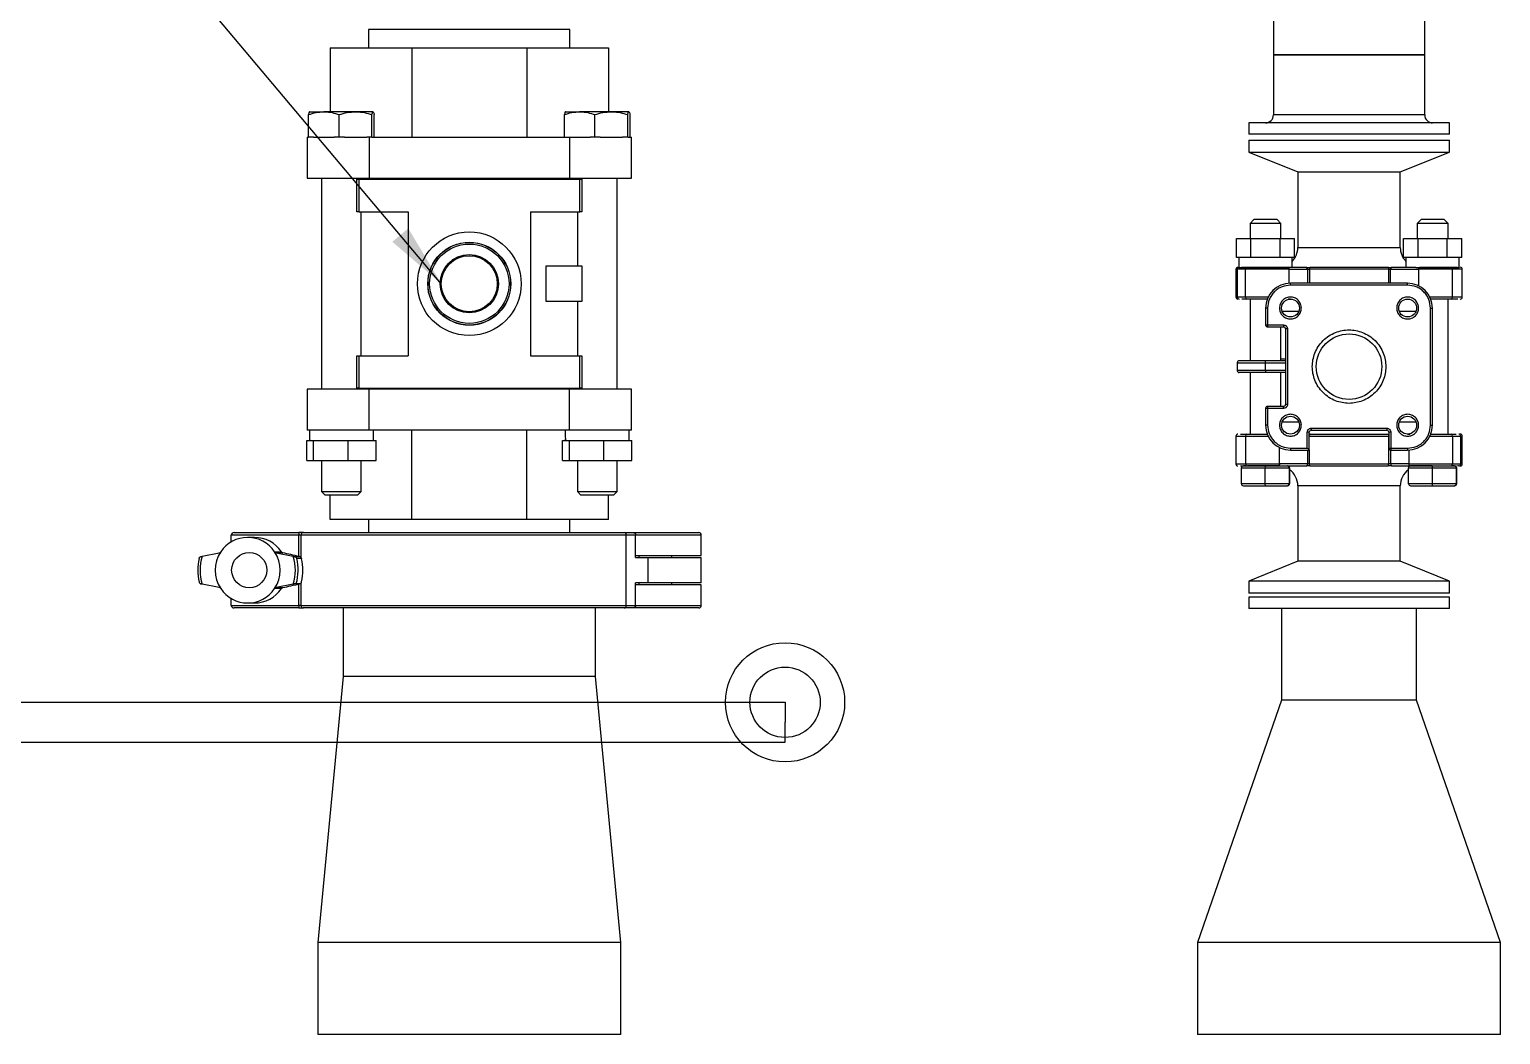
# Model space of a CAD drawing. Header units: millimetres. Extents: x 1152 to 6701, y 651 to 3284.
# Drawn here: x 5446.4 to 5816.5, y 2420.6 to 2673.5 of the extents above; entities that cross this region are included whole.
import ezdxf

# ---------------------------------------------------------------- set-up
doc = ezdxf.new("R2010")
doc.units = ezdxf.units.MM
doc.layers.add('10 실선', color=40, linetype='Continuous', lineweight=25)
doc.layers.add('SLD-0', color=7, linetype='Continuous')
doc.styles.add('MRHANS', font='romans.shx', dxfattribs={"width": 0.8, "bigfont": 'whgdtxt.shx'})
doc.dimstyles.new('T8', dxfattribs={"dimscale": 8, "dimtxt": 2.5, "dimasz": 2, "dimexe": 0.5, "dimexo": 1, "dimgap": 1.25, "dimtad": 1, "dimdec": 1, "dimdsep": 46, "dimtxsty": 'MRHANS', "dimcen": -2, "dimclrd": 3, "dimclre": 3, "dimclrt": 7, "dimadec": 0, "dimazin": 0, "dimtfac": 1, "dimtdec": 1, "dimtix": 1, "dimtmove": 2, "dimatfit": 3, "dimfxl": 0, "dimtolj": 1, "dimarcsym": 0})

msp = doc.modelspace()

# ---------------------------------------------------------------- linework, layer by layer
at = {"layer": '10 실선', "ltscale": 5}
for p, q in [((5141.51, 2504.23), (5636.53, 2504.23)), ((5636.53, 2504.23), (5636.53, 2499.23)), ((5636.53, 2494.23), (5636.53, 2499.23)), ((5141.51, 2494.23), (5636.53, 2494.23))]:
    msp.add_line(p, q, dxfattribs=at)
at = {"layer": 'SLD-0', "color": 7, "linetype": 'Continuous', "lineweight": 25}
for p, q in [((5797.45, 2667.1), (5797.45, 2704.96)), ((5759.38, 2689.2), (5759.38, 2667.1)), ((5531.76, 2673.49), (5531.76, 2668.85)), ((5540.66, 2673.49), (5531.76, 2673.49)), ((5582.42, 2673.49), (5540.66, 2673.49)), ((5582.42, 2668.85), (5582.42, 2673.49)), ((5522.11, 2668.85), (5522.11, 2652.76)), ((5522.11, 2668.85), (5542.6, 2668.85)), ((5542.6, 2668.85), (5542.6, 2646.37)), ((5542.6, 2668.85), (5571.58, 2668.85)), ((5571.58, 2668.85), (5571.58, 2646.37)), ((5571.58, 2668.85), (5592.07, 2668.85)), ((5592.07, 2668.85), (5592.07, 2652.76)), ((5759.38, 2667.1), (5759.38, 2651.97)), ((5759.38, 2667.1), (5797.45, 2667.1)), ((5778.42, 2667.1), (5759.38, 2667.1)), ((5797.45, 2667.1), (5778.42, 2667.1)), ((5797.45, 2651.97), (5797.45, 2667.1)), ((5516.65, 2646.37), (5516.65, 2652.05)), ((5516.94, 2652.76), (5520.5, 2652.76)), ((5528.47, 2652.76), (5520.5, 2652.76)), ((5524.34, 2646.37), (5524.34, 2652.05)), ((5532.89, 2652.76), (5528.47, 2652.76)), ((5532.61, 2646.37), (5532.61, 2652.05)), ((5533.18, 2646.37), (5533.18, 2652.05)), ((5581, 2646.37), (5581, 2652.05)), ((5581.29, 2652.76), (5584.85, 2652.76)), ((5592.82, 2652.76), (5584.85, 2652.76)), ((5588.69, 2646.37), (5588.69, 2652.05)), ((5597.24, 2652.76), (5592.82, 2652.76)), ((5596.96, 2646.37), (5596.96, 2652.05)), ((5597.53, 2646.37), (5597.53, 2652.05)), ((5778.42, 2651.97), (5759.38, 2651.97)), ((5797.45, 2651.97), (5778.42, 2651.97)), ((5516.32, 2646.37), (5516.32, 2636.08)), ((5516.32, 2646.37), (5516.65, 2646.37)), ((5517.87, 2646.37), (5516.65, 2646.37)), ((5517.87, 2646.37), (5523.12, 2646.37)), ((5524.34, 2646.37), (5523.12, 2646.37)), ((5525.65, 2646.37), (5524.34, 2646.37)), ((5525.65, 2646.37), (5531.3, 2646.37)), ((5532.61, 2646.37), (5531.3, 2646.37)), ((5531.91, 2646.37), (5531.91, 2636.08)), ((5532.61, 2646.37), (5582.27, 2646.37)), ((5532.61, 2646.37), (5532.61, 2646.37)), ((5582.27, 2646.37), (5582.27, 2636.08)), ((5582.27, 2646.37), (5587.47, 2646.37)), ((5588.69, 2646.37), (5587.47, 2646.37)), ((5590, 2646.37), (5588.69, 2646.37)), ((5590, 2646.37), (5595.65, 2646.37)), ((5596.96, 2646.37), (5595.65, 2646.37)), ((5597.05, 2646.37), (5596.96, 2646.37)), ((5597.05, 2646.37), (5597.86, 2646.37)), ((5597.86, 2636.08), (5597.86, 2646.37)), ((5753.19, 2649.97), (5753.19, 2647.12)), ((5778.42, 2649.97), (5753.19, 2649.97)), ((5778.42, 2647.12), (5753.19, 2647.12)), ((5803.65, 2649.97), (5778.42, 2649.97)), ((5803.65, 2647.12), (5778.42, 2647.12)), ((5803.65, 2647.12), (5803.65, 2649.97)), ((5753.19, 2645.62), (5753.19, 2642.62)), ((5753.19, 2645.62), (5778.42, 2645.62)), ((5753.19, 2642.62), (5765.53, 2637.63)), ((5753.19, 2642.62), (5778.42, 2642.62)), ((5778.42, 2645.62), (5803.65, 2645.62)), ((5778.42, 2642.62), (5803.65, 2642.62)), ((5791.31, 2637.63), (5803.65, 2642.62)), ((5803.65, 2642.62), (5803.65, 2645.62)), ((5516.32, 2636.08), (5531.91, 2636.08)), ((5519.92, 2636.08), (5519.92, 2582.97)), ((5528.79, 2627.63), (5528.79, 2635.78)), ((5528.79, 2635.78), (5529.29, 2635.78)), ((5529.29, 2635.78), (5529.29, 2627.63)), ((5529.29, 2635.78), (5584.89, 2635.78)), ((5529.91, 2635.78), (5529.91, 2636.08)), ((5531.91, 2636.08), (5582.27, 2636.08)), ((5582.27, 2636.08), (5597.86, 2636.08)), ((5584.27, 2636.08), (5584.27, 2635.78)), ((5584.89, 2627.63), (5584.89, 2635.78)), ((5584.89, 2635.78), (5585.39, 2635.78)), ((5585.39, 2635.78), (5585.39, 2627.63)), ((5594.26, 2582.97), (5594.26, 2636.08)), ((5765.53, 2637.63), (5765.53, 2618.64)), ((5765.53, 2637.63), (5778.42, 2637.63)), ((5778.42, 2637.63), (5791.31, 2637.63)), ((5791.31, 2618.64), (5791.31, 2637.63)), ((5529.29, 2627.63), (5528.79, 2627.63)), ((5529.29, 2627.63), (5541.69, 2627.63)), ((5529.91, 2591.41), (5529.91, 2627.63)), ((5541.69, 2627.63), (5541.69, 2591.41)), ((5572.49, 2627.63), (5584.89, 2627.63)), ((5572.49, 2627.63), (5572.49, 2591.41)), ((5584.27, 2627.63), (5584.27, 2614.02)), ((5585.39, 2627.63), (5584.89, 2627.63)), ((5754.5, 2625.64), (5753.5, 2624.64)), ((5753.5, 2624.64), (5753.5, 2620.9)), ((5757.4, 2624.64), (5753.5, 2624.64)), ((5760.29, 2625.64), (5754.5, 2625.64)), ((5761.29, 2624.64), (5757.4, 2624.64)), ((5761.29, 2624.64), (5760.29, 2625.64)), ((5761.29, 2620.9), (5761.29, 2624.64)), ((5796.54, 2625.64), (5795.54, 2624.64)), ((5795.54, 2624.64), (5795.54, 2620.9)), ((5799.44, 2624.64), (5795.54, 2624.64)), ((5802.33, 2625.64), (5796.54, 2625.64)), ((5803.33, 2624.64), (5799.44, 2624.64)), ((5803.33, 2624.64), (5802.33, 2625.64)), ((5803.33, 2620.9), (5803.33, 2624.64)), ((5750.07, 2616.14), (5750.07, 2620.9)), ((5750.07, 2620.9), (5753.73, 2620.9)), ((5753.73, 2616.14), (5753.73, 2620.9)), ((5753.73, 2620.9), (5761.06, 2620.9)), ((5761.06, 2616.14), (5761.06, 2620.9)), ((5761.06, 2620.9), (5764.72, 2620.9)), ((5764.72, 2616.14), (5764.72, 2620.9)), ((5792.11, 2616.14), (5792.11, 2620.9)), ((5792.11, 2620.9), (5795.77, 2620.9)), ((5795.77, 2616.14), (5795.77, 2620.9)), ((5795.77, 2620.9), (5803.1, 2620.9)), ((5803.1, 2616.14), (5803.1, 2620.9)), ((5803.1, 2620.9), (5806.76, 2620.9)), ((5806.76, 2616.14), (5806.76, 2620.9)), ((5765.53, 2618.64), (5778.42, 2618.64)), ((5778.42, 2618.64), (5791.31, 2618.64)), ((5576.42, 2614.02), (5585.42, 2614.02)), ((5576.42, 2605.03), (5576.42, 2614.02)), ((5585.42, 2614.02), (5585.42, 2605.03)), ((5749.94, 2613.15), (5749.94, 2606.15)), ((5750.3, 2613.15), (5749.94, 2613.15)), ((5750.83, 2616.14), (5750.07, 2616.14)), ((5750.3, 2613.15), (5750.3, 2606.15)), ((5752.38, 2613.15), (5750.3, 2613.15)), ((5750.7, 2616.14), (5750.7, 2613.64)), ((5750.7, 2613.64), (5763.06, 2613.64)), ((5752.97, 2616.14), (5750.83, 2616.14)), ((5763.36, 2613.15), (5752.38, 2613.15)), ((5752.38, 2606.15), (5752.38, 2613.15)), ((5753.73, 2616.14), (5752.97, 2616.14)), ((5755.26, 2616.14), (5753.73, 2616.14)), ((5759.53, 2616.14), (5755.26, 2616.14)), ((5761.06, 2616.14), (5759.53, 2616.14)), ((5761.82, 2616.14), (5761.06, 2616.14)), ((5763.96, 2616.14), (5761.82, 2616.14)), ((5767.64, 2613.64), (5763.06, 2613.64)), ((5763.36, 2613.15), (5767.94, 2613.15)), ((5763.36, 2609.64), (5763.36, 2613.15)), ((5764.72, 2616.14), (5763.96, 2616.14)), ((5764.09, 2613.64), (5764.09, 2616.14)), ((5767.94, 2613.15), (5768.44, 2613.15)), ((5767.94, 2613.15), (5767.94, 2609.65)), ((5788.43, 2613.15), (5768.44, 2613.15)), ((5768.44, 2613.15), (5768.44, 2609.65)), ((5788.43, 2613.15), (5788.88, 2613.15)), ((5788.43, 2609.65), (5788.43, 2613.15)), ((5788.88, 2613.15), (5795.93, 2613.15)), ((5788.88, 2609.65), (5788.88, 2613.15)), ((5795.18, 2613.64), (5789.12, 2613.64)), ((5792.87, 2616.14), (5792.11, 2616.14)), ((5792.74, 2616.14), (5792.74, 2613.64)), ((5795.01, 2616.14), (5792.87, 2616.14)), ((5795.77, 2616.14), (5795.01, 2616.14)), ((5795.18, 2613.64), (5806.13, 2613.64)), ((5797.3, 2616.14), (5795.77, 2616.14)), ((5804.45, 2613.15), (5795.93, 2613.15)), ((5795.93, 2613.15), (5795.93, 2609)), ((5801.57, 2616.14), (5797.3, 2616.14)), ((5803.1, 2616.14), (5801.57, 2616.14)), ((5803.86, 2616.14), (5803.1, 2616.14)), ((5806, 2616.14), (5803.86, 2616.14)), ((5804.45, 2606.15), (5804.45, 2613.15)), ((5806.9, 2613.15), (5804.45, 2613.15)), ((5806.76, 2616.14), (5806, 2616.14)), ((5806.13, 2613.64), (5806.13, 2616.14)), ((5806.9, 2606.15), (5806.9, 2613.15)), ((5763.68, 2609.15), (5763.68, 2609.65)), ((5793.16, 2609.65), (5763.68, 2609.65)), ((5793.16, 2609.15), (5793.16, 2609.65)), ((5750.3, 2606.15), (5749.94, 2606.15)), ((5752.38, 2606.15), (5750.3, 2606.15)), ((5758.07, 2606.15), (5752.38, 2606.15)), ((5753.5, 2605.65), (5753.5, 2590.16)), ((5763.68, 2605.65), (5763.06, 2605.65)), ((5793.16, 2609.15), (5763.68, 2609.15)), ((5804.45, 2606.15), (5798.76, 2606.15)), ((5803.33, 2571.68), (5803.33, 2605.65)), ((5806.9, 2606.15), (5804.45, 2606.15)), ((5585.42, 2605.03), (5576.42, 2605.03)), ((5584.27, 2605.03), (5584.27, 2591.41)), ((5757.43, 2603.4), (5757.43, 2599.16)), ((5757.93, 2603.4), (5757.43, 2603.4)), ((5757.93, 2603.4), (5757.93, 2599.16)), ((5761.56, 2602.65), (5765.8, 2602.65)), ((5791.04, 2602.65), (5795.27, 2602.65)), ((5798.9, 2573.93), (5798.9, 2603.4)), ((5798.9, 2603.4), (5799.4, 2603.4)), ((5799.4, 2573.93), (5799.4, 2603.4)), ((5757.43, 2599.16), (5757.93, 2599.16)), ((5757.93, 2599.16), (5761.93, 2599.16)), ((5757.93, 2599.16), (5757.93, 2598.66)), ((5757.93, 2598.66), (5761.93, 2598.66)), ((5761.29, 2590.16), (5761.29, 2598.66)), ((5761.93, 2599.16), (5761.93, 2598.66)), ((5762.43, 2598.16), (5762.43, 2579.17)), ((5762.93, 2598.16), (5762.43, 2598.16)), ((5762.93, 2598.16), (5762.93, 2579.17)), ((5528.79, 2583.27), (5528.79, 2591.41)), ((5528.79, 2591.41), (5529.29, 2591.41)), ((5529.29, 2591.41), (5529.29, 2583.27)), ((5529.29, 2591.41), (5541.69, 2591.41)), ((5572.49, 2591.41), (5584.89, 2591.41)), ((5584.89, 2583.27), (5584.89, 2591.41)), ((5584.89, 2591.41), (5585.39, 2591.41)), ((5585.39, 2591.41), (5585.39, 2583.27)), ((5750.3, 2589.66), (5750.3, 2587.67)), ((5750.3, 2589.66), (5757.4, 2589.66)), ((5757.4, 2587.67), (5750.3, 2587.67)), ((5753.5, 2587.17), (5753.5, 2571.68)), ((5762.43, 2590.16), (5757.4, 2590.16)), ((5757.4, 2589.66), (5757.4, 2590.16)), ((5757.4, 2587.67), (5757.4, 2589.66)), ((5757.4, 2589.66), (5762.43, 2589.66)), ((5757.4, 2587.67), (5757.4, 2587.17)), ((5762.43, 2587.67), (5757.4, 2587.67)), ((5762.43, 2587.17), (5757.4, 2587.17)), ((5761.29, 2590.66), (5762.43, 2590.66)), ((5761.29, 2578.67), (5761.29, 2587.17)), ((5516.32, 2582.97), (5516.32, 2572.68)), ((5531.91, 2582.97), (5516.32, 2582.97)), ((5529.29, 2583.27), (5528.79, 2583.27)), ((5529.29, 2583.27), (5584.89, 2583.27)), ((5529.91, 2582.97), (5529.91, 2583.27)), ((5531.91, 2572.68), (5531.91, 2582.97)), ((5582.27, 2582.97), (5531.91, 2582.97)), ((5582.27, 2572.68), (5582.27, 2582.97)), ((5597.86, 2582.97), (5582.27, 2582.97)), ((5584.27, 2583.27), (5584.27, 2582.97)), ((5585.39, 2583.27), (5584.89, 2583.27)), ((5597.86, 2572.68), (5597.86, 2582.97)), ((5757.43, 2578.17), (5757.43, 2573.93)), ((5757.93, 2578.17), (5757.43, 2578.17)), ((5757.93, 2578.67), (5757.93, 2578.17)), ((5761.93, 2578.67), (5757.93, 2578.67)), ((5757.93, 2578.17), (5757.93, 2573.93)), ((5761.93, 2578.17), (5757.93, 2578.17)), ((5761.93, 2578.17), (5761.93, 2578.67)), ((5762.93, 2579.17), (5762.43, 2579.17)), ((5531.91, 2572.68), (5516.32, 2572.68)), ((5516.87, 2572.68), (5516.87, 2571.91)), ((5582.27, 2572.68), (5531.91, 2572.68)), ((5532.96, 2570.08), (5532.96, 2572.68)), ((5542.6, 2550.19), (5542.6, 2572.68)), ((5571.58, 2550.19), (5571.58, 2572.68)), ((5581.22, 2572.68), (5581.22, 2571.91)), ((5597.86, 2572.68), (5582.27, 2572.68)), ((5597.31, 2570.08), (5597.31, 2572.68)), ((5757.93, 2573.93), (5757.43, 2573.93)), ((5765.8, 2574.68), (5761.56, 2574.68)), ((5768.92, 2573.18), (5787.91, 2573.18)), ((5768.92, 2573.18), (5768.92, 2572.68)), ((5768.92, 2572.68), (5787.91, 2572.68)), ((5787.91, 2573.18), (5787.91, 2572.68)), ((5795.27, 2574.68), (5791.04, 2574.68)), ((5798.9, 2573.93), (5799.4, 2573.93)), ((5516.21, 2565.08), (5516.21, 2570.08)), ((5516.21, 2570.08), (5516.94, 2570.08)), ((5516.94, 2570.08), (5517.22, 2570.08)), ((5517.22, 2570.08), (5517.91, 2570.08)), ((5517.91, 2565.08), (5517.91, 2570.08)), ((5517.91, 2570.08), (5521.41, 2570.08)), ((5521.41, 2570.08), (5523.1, 2570.08)), ((5523.1, 2570.08), (5526.61, 2570.08)), ((5526.61, 2565.08), (5526.61, 2570.08)), ((5526.61, 2570.08), (5529.44, 2570.08)), ((5529.44, 2570.08), (5530.8, 2570.08)), ((5530.8, 2570.08), (5533.62, 2570.08)), ((5533.62, 2565.08), (5533.62, 2570.08)), ((5580.56, 2565.08), (5580.56, 2570.08)), ((5580.56, 2570.08), (5581.29, 2570.08)), ((5581.29, 2570.08), (5581.57, 2570.08)), ((5581.57, 2570.08), (5582.26, 2570.08)), ((5582.26, 2565.08), (5582.26, 2570.08)), ((5582.26, 2570.08), (5585.76, 2570.08)), ((5585.76, 2570.08), (5587.45, 2570.08)), ((5587.45, 2570.08), (5590.96, 2570.08)), ((5590.96, 2565.08), (5590.96, 2570.08)), ((5590.96, 2570.08), (5593.79, 2570.08)), ((5593.79, 2570.08), (5595.15, 2570.08)), ((5595.15, 2570.08), (5597.97, 2570.08)), ((5597.97, 2565.08), (5597.97, 2570.08)), ((5749.94, 2571.18), (5749.94, 2564.18)), ((5749.94, 2571.18), (5752.38, 2571.18)), ((5752.38, 2571.18), (5752.38, 2564.18)), ((5752.38, 2571.18), (5758.07, 2571.18)), ((5767.92, 2568.18), (5767.92, 2572.18)), ((5768.42, 2572.18), (5767.92, 2572.18)), ((5768.4, 2571.18), (5788.39, 2571.18)), ((5768.42, 2567.68), (5768.42, 2572.18)), ((5768.42, 2571.68), (5778.42, 2571.68)), ((5768.42, 2571.68), (5768.6, 2571.68)), ((5778.42, 2571.68), (5788.41, 2571.68)), ((5788.19, 2571.68), (5788.41, 2571.68)), ((5788.39, 2564.18), (5788.39, 2571.18)), ((5788.39, 2571.18), (5788.41, 2571.18)), ((5788.41, 2572.18), (5788.41, 2568.18)), ((5788.91, 2572.18), (5788.41, 2572.18)), ((5788.91, 2572.18), (5788.91, 2568.18)), ((5793.16, 2571.68), (5793.78, 2571.68)), ((5798.76, 2571.18), (5804.45, 2571.18)), ((5804.45, 2571.18), (5804.45, 2564.18)), ((5804.45, 2571.18), (5806.53, 2571.18)), ((5806.53, 2564.18), (5806.53, 2571.18)), ((5806.53, 2571.18), (5806.9, 2571.18)), ((5806.9, 2564.18), (5806.9, 2571.18)), ((5516.21, 2565.08), (5517.91, 2565.08)), ((5517.91, 2565.08), (5526.61, 2565.08)), ((5519.92, 2565.08), (5519.92, 2557.27)), ((5526.61, 2565.08), (5533.62, 2565.08)), ((5529.91, 2557.27), (5529.91, 2565.08)), ((5580.56, 2565.08), (5582.26, 2565.08)), ((5582.26, 2565.08), (5590.96, 2565.08)), ((5584.27, 2565.08), (5584.27, 2557.27)), ((5590.96, 2565.08), (5597.97, 2565.08)), ((5594.26, 2557.27), (5594.26, 2565.08)), ((5760.9, 2564.18), (5760.9, 2568.33)), ((5763.68, 2568.18), (5767.92, 2568.18)), ((5763.68, 2568.18), (5763.68, 2567.68)), ((5763.68, 2567.68), (5768.42, 2567.68)), ((5767.96, 2567.68), (5767.96, 2564.18)), ((5768.4, 2567.68), (5768.4, 2564.18)), ((5788.41, 2568.18), (5788.91, 2568.18)), ((5788.89, 2564.18), (5788.89, 2567.68)), ((5788.91, 2568.18), (5793.16, 2568.18)), ((5788.91, 2568.18), (5788.91, 2567.68)), ((5788.91, 2567.68), (5793.16, 2567.68)), ((5793.16, 2568.18), (5793.16, 2567.68)), ((5793.47, 2567.69), (5793.47, 2564.18)), ((5749.94, 2564.18), (5752.38, 2564.18)), ((5751.34, 2563.18), (5757.27, 2563.18)), ((5751.34, 2559.19), (5751.34, 2563.18)), ((5752.56, 2563.68), (5751.84, 2563.68)), ((5752.38, 2564.18), (5760.9, 2564.18)), ((5757.28, 2563.68), (5752.91, 2563.68)), ((5757.27, 2563.18), (5757.27, 2559.19)), ((5757.27, 2563.18), (5763.33, 2563.18)), ((5760.65, 2563.68), (5757.28, 2563.68)), ((5760.65, 2563.68), (5767.71, 2563.68)), ((5767.96, 2564.18), (5760.9, 2564.18)), ((5763.33, 2563.18), (5763.33, 2559.19)), ((5763.33, 2563.18), (5763.45, 2563.18)), ((5763.45, 2563.18), (5763.45, 2559.19)), ((5768.4, 2564.18), (5767.96, 2564.18)), ((5768.4, 2564.18), (5788.39, 2564.18)), ((5788.89, 2564.18), (5788.39, 2564.18)), ((5793.47, 2564.18), (5788.89, 2564.18)), ((5789.2, 2563.68), (5793.78, 2563.68)), ((5793.38, 2563.18), (5799.31, 2563.18)), ((5793.38, 2559.19), (5793.38, 2563.18)), ((5793.47, 2564.18), (5804.45, 2564.18)), ((5799.32, 2563.68), (5793.88, 2563.68)), ((5799.31, 2563.18), (5805.37, 2563.18)), ((5799.31, 2563.18), (5799.31, 2559.19)), ((5804.87, 2563.68), (5804.28, 2563.68)), ((5804.45, 2564.18), (5806.53, 2564.18)), ((5805.37, 2563.18), (5805.37, 2559.19)), ((5805.37, 2563.18), (5805.49, 2563.18)), ((5805.49, 2563.18), (5805.49, 2559.19)), ((5806.53, 2564.18), (5806.9, 2564.18)), ((5757.27, 2559.19), (5751.34, 2559.19)), ((5751.84, 2558.69), (5757.28, 2558.69)), ((5763.33, 2559.19), (5757.27, 2559.19)), ((5757.28, 2558.69), (5762.83, 2558.69)), ((5762.83, 2558.69), (5762.95, 2558.69)), ((5763.45, 2559.19), (5763.33, 2559.19)), ((5765.53, 2558.69), (5765.53, 2539.7)), ((5791.31, 2558.69), (5765.53, 2558.69)), ((5791.31, 2539.7), (5791.31, 2558.69)), ((5799.31, 2559.19), (5793.38, 2559.19)), ((5793.88, 2558.69), (5799.32, 2558.69)), ((5805.37, 2559.19), (5799.31, 2559.19)), ((5799.32, 2558.69), (5804.87, 2558.69)), ((5804.87, 2558.69), (5804.99, 2558.69)), ((5805.49, 2559.19), (5805.37, 2559.19)), ((5519.92, 2557.27), (5520.74, 2556.44)), ((5519.92, 2557.27), (5529.91, 2557.27)), ((5520.74, 2556.44), (5529.08, 2556.44)), ((5522.11, 2550.19), (5522.11, 2556.44)), ((5529.08, 2556.44), (5529.91, 2557.27)), ((5584.27, 2557.27), (5585.09, 2556.44)), ((5584.27, 2557.27), (5594.26, 2557.27)), ((5585.09, 2556.44), (5593.43, 2556.44)), ((5592.07, 2550.19), (5592.07, 2556.44)), ((5593.43, 2556.44), (5594.26, 2557.27)), ((5542.6, 2550.19), (5522.11, 2550.19)), ((5531.76, 2550.19), (5531.76, 2546.95)), ((5571.58, 2550.19), (5542.6, 2550.19)), ((5592.07, 2550.19), (5571.58, 2550.19)), ((5582.42, 2546.95), (5582.42, 2550.19)), ((5497.91, 2546.95), (5514.24, 2546.95)), ((5515.33, 2546.95), (5514.24, 2546.95)), ((5515.33, 2546.95), (5596.01, 2546.95)), ((5596.01, 2546.95), (5598.22, 2546.95)), ((5598.16, 2546.95), (5614.82, 2546.95)), ((5497.22, 2544.59), (5497.22, 2546.31)), ((5514.17, 2546.31), (5497.22, 2546.31)), ((5503.05, 2545.7), (5501.33, 2545.7)), ((5514.72, 2546.31), (5514.17, 2546.31)), ((5514.17, 2540.94), (5514.17, 2546.31)), ((5596.58, 2546.31), (5514.72, 2546.31)), ((5514.72, 2546.31), (5514.72, 2540.7)), ((5596.58, 2528.6), (5596.58, 2546.31)), ((5598.94, 2546.31), (5596.58, 2546.31)), ((5598.94, 2540.63), (5598.94, 2546.31)), ((5615.45, 2546.31), (5598.94, 2546.31)), ((5615.45, 2541.13), (5615.45, 2546.31)), ((5489.86, 2540.96), (5494.15, 2541.83)), ((5508.12, 2542.09), (5509.83, 2542.09)), ((5508.51, 2541.83), (5512.81, 2540.96)), ((5510.19, 2541.83), (5508.51, 2541.83)), ((5513.12, 2540.9), (5514.37, 2540.9)), ((5514.89, 2540.42), (5513.67, 2540.42)), ((5514.91, 2540.33), (5514.89, 2540.42)), ((5598.94, 2541.13), (5615.45, 2541.13)), ((5598.94, 2540.63), (5601.98, 2540.63)), ((5599.7, 2541.13), (5599.7, 2540.63)), ((5601.98, 2540.63), (5601.98, 2534.28)), ((5601.98, 2540.63), (5615.45, 2540.63)), ((5608.05, 2540.63), (5608.05, 2541.13)), ((5615.45, 2534.28), (5615.45, 2540.63)), ((5765.53, 2539.7), (5753.19, 2534.71)), ((5791.31, 2539.7), (5765.53, 2539.7)), ((5803.65, 2534.71), (5791.31, 2539.7)), ((5494.15, 2533.08), (5489.86, 2533.95)), ((5509.83, 2532.82), (5508.12, 2532.82)), ((5512.81, 2533.95), (5508.51, 2533.08)), ((5508.51, 2533.08), (5510.19, 2533.08)), ((5513.57, 2534.09), (5514.72, 2534.09)), ((5514.17, 2528.6), (5514.17, 2533.97)), ((5514.72, 2534.09), (5514.72, 2528.6)), ((5601.98, 2534.28), (5598.94, 2534.28)), ((5598.94, 2528.6), (5598.94, 2534.28)), ((5615.45, 2533.77), (5598.94, 2533.77)), ((5599.7, 2534.28), (5599.7, 2533.77)), ((5615.45, 2534.28), (5601.98, 2534.28)), ((5608.05, 2533.77), (5608.05, 2534.28)), ((5615.45, 2528.6), (5615.45, 2533.77)), ((5753.19, 2534.71), (5753.19, 2531.71)), ((5803.65, 2534.71), (5753.19, 2534.71)), ((5803.65, 2531.71), (5753.19, 2531.71)), ((5803.65, 2531.71), (5803.65, 2534.71)), ((5497.22, 2528.6), (5497.22, 2530.32)), ((5497.22, 2528.6), (5514.17, 2528.6)), ((5514.24, 2527.96), (5497.91, 2527.96)), ((5501.33, 2529.21), (5503.05, 2529.21)), ((5514.72, 2528.6), (5514.17, 2528.6)), ((5514.24, 2527.96), (5515.33, 2527.96)), ((5514.72, 2528.6), (5596.58, 2528.6)), ((5596.01, 2527.96), (5515.33, 2527.96)), ((5525.36, 2527.96), (5525.36, 2510.72)), ((5588.81, 2510.72), (5588.81, 2527.96)), ((5598.22, 2527.96), (5596.01, 2527.96)), ((5596.58, 2528.6), (5598.94, 2528.6)), ((5614.82, 2527.96), (5598.15, 2527.96)), ((5598.9, 2528.6), (5615.45, 2528.6)), ((5753.19, 2530.71), (5753.19, 2527.86)), ((5778.42, 2530.71), (5753.19, 2530.71)), ((5803.65, 2530.71), (5778.42, 2530.71)), ((5803.65, 2527.86), (5803.65, 2530.71)), ((5778.42, 2527.86), (5753.19, 2527.86)), ((5761.43, 2527.86), (5761.43, 2504.73)), ((5803.65, 2527.86), (5778.42, 2527.86)), ((5795.4, 2504.73), (5795.4, 2527.86)), ((5525.36, 2510.72), (5518.97, 2443.78)), ((5558.06, 2510.72), (5525.36, 2510.72)), ((5588.81, 2510.72), (5558.06, 2510.72)), ((5595.21, 2443.78), (5588.81, 2510.72)), ((5761.43, 2504.73), (5740.3, 2443.78)), ((5778.42, 2504.73), (5761.43, 2504.73)), ((5795.4, 2504.73), (5778.42, 2504.73)), ((5816.54, 2443.78), (5795.4, 2504.73)), ((5518.97, 2443.78), (5518.97, 2420.64)), ((5558.26, 2443.78), (5518.97, 2443.78)), ((5595.21, 2443.78), (5558.26, 2443.78)), ((5595.21, 2420.64), (5595.21, 2443.78)), ((5740.3, 2443.78), (5740.3, 2420.64)), ((5778.42, 2443.78), (5740.3, 2443.78)), ((5816.54, 2443.78), (5778.42, 2443.78)), ((5816.54, 2420.64), (5816.54, 2443.78)), ((5558.26, 2420.64), (5518.97, 2420.64)), ((5595.21, 2420.64), (5558.26, 2420.64)), ((5778.42, 2420.64), (5740.3, 2420.64)), ((5816.54, 2420.64), (5778.42, 2420.64))]:
    msp.add_line(p, q, dxfattribs=at)
at = {"layer": 'SLD-0', "color": 7, "linetype": 'Continuous', "lineweight": 25, "flags": 128}
for points in [[(5763.36, 2613.15), (5763.36, 2613.24), (5763.34, 2613.34), (5763.31, 2613.42), (5763.27, 2613.5), (5763.23, 2613.56), (5763.17, 2613.61), (5763.12, 2613.64), (5763.06, 2613.64)], [(5767.94, 2613.15), (5767.93, 2613.24), (5767.92, 2613.34), (5767.89, 2613.42), (5767.85, 2613.5), (5767.81, 2613.56), (5767.75, 2613.61), (5767.7, 2613.64), (5767.64, 2613.64)], [(5768.64, 2613.64), (5768.6, 2613.64), (5768.56, 2613.61), (5768.53, 2613.56), (5768.5, 2613.5), (5768.48, 2613.42), (5768.46, 2613.34), (5768.45, 2613.24), (5768.44, 2613.15)], [(5788.43, 2613.15), (5788.43, 2613.24), (5788.42, 2613.34), (5788.4, 2613.42), (5788.37, 2613.5), (5788.34, 2613.56), (5788.31, 2613.61), (5788.27, 2613.64), (5788.23, 2613.64)], [(5789.12, 2613.64), (5789.08, 2613.64), (5789.03, 2613.61), (5788.99, 2613.56), (5788.95, 2613.5), (5788.92, 2613.42), (5788.9, 2613.34), (5788.88, 2613.24), (5788.88, 2613.15)], [(5795.93, 2613.15), (5795.94, 2613.24), (5795.95, 2613.34), (5795.98, 2613.42), (5796.01, 2613.5), (5796.04, 2613.56), (5796.09, 2613.61), (5796.13, 2613.64), (5796.18, 2613.64)], [(5768.6, 2571.68), (5768.56, 2571.67), (5768.52, 2571.64), (5768.49, 2571.59), (5768.46, 2571.53), (5768.44, 2571.46), (5768.42, 2571.41)], [(5788.19, 2571.68), (5788.23, 2571.67), (5788.27, 2571.64), (5788.3, 2571.59), (5788.33, 2571.53), (5788.36, 2571.46), (5788.38, 2571.37), (5788.39, 2571.28), (5788.39, 2571.18)], [(5767.92, 2568.18), (5768.02, 2568.08), (5768.12, 2567.99), (5768.2, 2567.9), (5768.28, 2567.83), (5768.34, 2567.76), (5768.39, 2567.72), (5768.41, 2567.69), (5768.42, 2567.68)], [(5760.9, 2564.18), (5760.9, 2564.09), (5760.88, 2563.99), (5760.86, 2563.91), (5760.83, 2563.83), (5760.79, 2563.77), (5760.75, 2563.72), (5760.7, 2563.69), (5760.65, 2563.68)], [(5767.71, 2563.68), (5767.76, 2563.69), (5767.8, 2563.72), (5767.85, 2563.77), (5767.88, 2563.83), (5767.92, 2563.91), (5767.94, 2563.99), (5767.95, 2564.09), (5767.96, 2564.18)], [(5768.4, 2564.18), (5768.41, 2564.09), (5768.42, 2563.99), (5768.44, 2563.91), (5768.46, 2563.83), (5768.49, 2563.77), (5768.52, 2563.72), (5768.56, 2563.69), (5768.6, 2563.68)], [(5788.19, 2563.68), (5788.23, 2563.69), (5788.27, 2563.72), (5788.3, 2563.77), (5788.33, 2563.83), (5788.36, 2563.91), (5788.38, 2563.99), (5788.39, 2564.09), (5788.39, 2564.18)], [(5788.89, 2564.18), (5788.9, 2564.09), (5788.92, 2563.99), (5788.94, 2563.91), (5788.98, 2563.83), (5789.03, 2563.77), (5789.08, 2563.72), (5789.14, 2563.69), (5789.2, 2563.68)], [(5793.47, 2564.18), (5793.48, 2564.09), (5793.49, 2563.99), (5793.52, 2563.91), (5793.56, 2563.83), (5793.61, 2563.77), (5793.66, 2563.72), (5793.72, 2563.69), (5793.78, 2563.68)]]:
    msp.add_lwpolyline(points, dxfattribs=at)
at = {"layer": 'SLD-0', "color": 7, "linetype": 'Continuous', "lineweight": 25}
for centre, radius in [((5557.09, 2609.52), 13.04), ((5557.09, 2609.52), 10.44), ((5557.09, 2609.52), 10.39), ((5557.09, 2609.52), 9.99), ((5557.09, 2609.52), 7.34), ((5557.09, 2609.52), 7.04), ((5763.68, 2603.4), 2.25), ((5793.16, 2603.4), 2.25), ((5778.42, 2588.66), 8.24), ((5763.68, 2573.93), 2.25), ((5793.16, 2573.93), 2.25), ((5501.72, 2537.47), 4.42), ((5636.53, 2504.23), 14.99), ((5636.53, 2504.23), 8.84)]:
    msp.add_circle(centre, radius, dxfattribs=at)
for centre, radius, start, end in [((5757.38, 2651.97), 2, 270, 0), ((5799.45, 2651.97), 2, 180, 270), ((5760.53, 2618.64), 5, 315.4562, 0), ((5796.3, 2618.64), 5, 180, 224.5438), ((5750.44, 2613.15), 0.5, 90, 180), ((5750.8, 2613.15), 0.5, 90, 180), ((5752.82, 2613.21), 0.446, 101.4242, 188.0485), ((5804.01, 2613.21), 0.446, 351.9509, 78.5763), ((5806.4, 2613.15), 0.5, 0, 90), ((5763.68, 2603.4), 6.25, 90, 180), ((5793.16, 2603.4), 6.25, 0, 90), ((5750.44, 2606.15), 0.5, 180, 270), ((5750.8, 2606.15), 0.5, 180, 270), ((5752.82, 2606.09), 0.446, 171.9547, 258.5726), ((5804.01, 2606.09), 0.446, 281.4269, 8.0458), ((5806.4, 2606.15), 0.5, 270, 0), ((5757.93, 2599.16), 0.5, 180, 270), ((5761.93, 2598.16), 0.5, 0, 90), ((5750.8, 2589.66), 0.5, 90, 180), ((5750.8, 2587.67), 0.5, 180, 270), ((5757.93, 2578.17), 0.5, 90, 180), ((5761.93, 2579.17), 0.5, 270, 0), ((5763.68, 2573.93), 6.25, 180, 270), ((5768.92, 2572.18), 0.5, 90, 180), ((5787.91, 2572.18), 0.5, 0, 90), ((5793.16, 2573.93), 6.25, 270, 0), ((5750.44, 2571.18), 0.5, 90, 180), ((5752.82, 2571.24), 0.446, 101.4274, 188.0453), ((5804.01, 2571.24), 0.446, 351.9542, 78.5731), ((5806.03, 2571.18), 0.5, 0, 90), ((5806.4, 2571.18), 0.5, 0, 90), ((5788.91, 2568.18), 0.5, 180, 270), ((5750.44, 2564.18), 0.5, 180, 270), ((5752.82, 2564.12), 0.446, 171.9547, 258.5726), ((5760.53, 2558.69), 5, 0, 54.1848), ((5796.3, 2558.69), 5, 125.8152, 180), ((5804.01, 2564.12), 0.446, 281.4269, 8.0458), ((5806.03, 2564.18), 0.5, 270, 0), ((5806.4, 2564.18), 0.5, 270, 0), ((5515.76, 2546.47), 1.6, 162.6108, 185.6359), ((5515.35, 2546.32), 0.624, 91.0072, 180.9705), ((5595.98, 2546.34), 0.605, 357.1647, 86.8479), ((5614.82, 2546.31), 0.635, 0, 90), ((5501.33, 2537.52), 8.18, 33.9857, 146.0143), ((5503.04, 2537.51), 8.19, 34.0003, 89.9609), ((5501.53, 2537.45), 12.76, 166.5479, 193.4521), ((5501.46, 2537.45), 12.12, 163.1919, 196.8081), ((5501.41, 2537.45), 8.28, 145.952, 214.048), ((5494.02, 2542.45), 0.631, 281.4807, 325.9688), ((5501.25, 2537.45), 8.28, 325.9519, 34.0481), ((5508.64, 2542.45), 0.631, 214.0312, 258.5193), ((5501.21, 2537.45), 12.12, 343.1915, 16.8085), ((5501.26, 2537.45), 12.76, 344.7151, 13.4524), ((5502.48, 2537.45), 12.76, 346.9489, 13.0511), ((5494.02, 2532.46), 0.631, 34.0337, 78.505), ((5501.33, 2537.39), 8.18, 213.9857, 326.0143), ((5503.04, 2537.4), 8.19, 270.048, 325.9908), ((5508.64, 2532.46), 0.631, 101.495, 145.9663), ((5515.76, 2528.44), 1.6, 174.3648, 197.3875), ((5515.35, 2528.59), 0.624, 179.0273, 268.9897), ((5595.98, 2528.57), 0.605, 273.1554, 2.8374), ((5614.82, 2528.6), 0.635, 270, 0)]:
    msp.add_arc(centre, radius, start, end, dxfattribs=at)
for centre, major_axis, ratio, start_param, end_param in [((5524.91, 2572.68), (0.66, 13.93), 0.575599, 1.653374, 1.785782), ((5524.91, 2570.08), (0.66, 13.93), 0.575599, 1.559859, 1.598211), ((5589.26, 2572.68), (0.66, 13.93), 0.575599, 1.653374, 1.785782), ((5589.26, 2570.08), (0.66, 13.93), 0.575599, 1.559859, 1.598211), ((5751.84, 2563.18), (0.505, 0), 0.989724, 1.570796, 3.141593), ((5757.28, 2563.18), (0, 0.5), 0.021098, 0, 1.570796), ((5762.83, 2563.18), (0, 0.5), 0.989284, 4.712389, 6.283185), ((5762.95, 2563.18), (0.505, 0), 0.989724, 0, 1.570796), ((5793.88, 2563.18), (0.505, 0), 0.989724, 1.570796, 3.141593), ((5799.32, 2563.18), (0, 0.5), 0.021098, 0, 1.570796), ((5804.87, 2563.18), (0, 0.5), 0.989284, 4.712389, 6.283185), ((5804.99, 2563.18), (0.505, 0), 0.989724, 0, 1.570796), ((5751.84, 2559.19), (0.505, 0), 0.989724, 3.141593, 4.712389), ((5757.28, 2559.19), (0, 0.5), 0.021098, 1.570796, 3.141593), ((5762.83, 2559.19), (0, 0.5), 0.989284, 3.141593, 4.712389), ((5762.95, 2559.19), (0.505, 0), 0.989724, 4.712389, 6.283185), ((5793.88, 2559.19), (0.505, 0), 0.989724, 3.141593, 4.712389), ((5799.32, 2559.19), (0, 0.5), 0.021098, 1.570796, 3.141593), ((5804.87, 2559.19), (0, 0.5), 0.989284, 3.141593, 4.712389), ((5804.99, 2559.19), (0.505, 0), 0.989724, 4.712389, 6.283185), ((5497.91, 2546.31), (0.696, 0), 0.911066, 1.570796, 3.141593), ((5497.91, 2528.6), (0.696, 0), 0.911066, 3.141593, 4.712389)]:
    msp.add_ellipse(centre, major_axis=major_axis, ratio=ratio, start_param=start_param, end_param=end_param, dxfattribs=at)
for points, knots in [([(5516.65, 2652.05), (5517.27, 2652.25), (5518.54, 2652.65), (5519.84, 2652.73), (5520.5, 2652.76)], [0, 0, 0, 0, 0.49546, 1, 1, 1, 1]), ([(5516.94, 2652.76), (5516.91, 2652.76), (5516.82, 2652.73), (5516.72, 2652.35), (5516.65, 2652.05)], [0, 0, 0, 0, 0.214374, 1, 1, 1, 1]), ([(5520.5, 2652.76), (5520.59, 2652.76), (5521.28, 2652.76), (5522.58, 2652.6), (5523.75, 2652.24), (5524.34, 2652.05)], [0, 0, 0, 0, 0.0700801, 0.5307828, 1, 1, 1, 1]), ([(5524.34, 2652.05), (5525.01, 2652.25), (5526.37, 2652.65), (5527.77, 2652.73), (5528.47, 2652.76)], [0, 0, 0, 0, 0.495451, 1, 1, 1, 1]), ([(5528.47, 2652.76), (5528.57, 2652.76), (5529.31, 2652.76), (5530.71, 2652.6), (5531.97, 2652.24), (5532.61, 2652.05)], [0, 0, 0, 0, 0.070081, 0.530777, 1, 1, 1, 1]), ([(5532.61, 2652.05), (5532.68, 2652.35), (5532.77, 2652.73), (5532.87, 2652.76), (5532.89, 2652.76)], [0, 0, 0, 0, 0.785606, 1, 1, 1, 1]), ([(5532.89, 2652.76), (5532.97, 2652.67), (5533.07, 2652.55), (5533.16, 2652.13), (5533.18, 2652.05)], [0, 0, 0, 0, 0.811287, 1, 1, 1, 1]), ([(5581, 2652.05), (5581.62, 2652.25), (5582.89, 2652.65), (5584.19, 2652.73), (5584.85, 2652.76)], [0, 0, 0, 0, 0.495461, 1, 1, 1, 1]), ([(5581.29, 2652.76), (5581.26, 2652.76), (5581.17, 2652.73), (5581.07, 2652.35), (5581, 2652.05)], [0, 0, 0, 0, 0.214374, 1, 1, 1, 1]), ([(5584.85, 2652.76), (5584.94, 2652.76), (5585.63, 2652.76), (5586.93, 2652.6), (5588.1, 2652.24), (5588.69, 2652.05)], [0, 0, 0, 0, 0.0700801, 0.5307828, 1, 1, 1, 1]), ([(5588.69, 2652.05), (5589.36, 2652.25), (5590.72, 2652.65), (5592.12, 2652.73), (5592.82, 2652.76)], [0, 0, 0, 0, 0.495451, 1, 1, 1, 1]), ([(5592.82, 2652.76), (5592.92, 2652.76), (5593.66, 2652.76), (5595.06, 2652.6), (5596.32, 2652.24), (5596.96, 2652.05)], [0, 0, 0, 0, 0.070082, 0.5307779, 1, 1, 1, 1]), ([(5596.96, 2652.05), (5597.03, 2652.35), (5597.12, 2652.73), (5597.22, 2652.76), (5597.24, 2652.76)], [0, 0, 0, 0, 0.785606, 1, 1, 1, 1]), ([(5597.24, 2652.76), (5597.32, 2652.67), (5597.42, 2652.55), (5597.51, 2652.13), (5597.53, 2652.05)], [0, 0, 0, 0, 0.811287, 1, 1, 1, 1]), ([(5752.73, 2613.64), (5752.25, 2613.64), (5751.64, 2613.64), (5751.41, 2613.64), (5751.37, 2613.64)], [0, 0, 0, 0, 0.806506, 1, 1, 1, 1]), ([(5763.06, 2613.64), (5762.28, 2613.64), (5760.67, 2613.64), (5757.76, 2613.64), (5754.91, 2613.64), (5753.44, 2613.64), (5752.73, 2613.64)], [0, 0, 0, 0, 0.241717, 0.5, 0.758283, 1, 1, 1, 1]), ([(5767.64, 2613.64), (5767.71, 2613.64), (5767.86, 2613.64), (5768.12, 2613.64), (5768.39, 2613.64), (5768.56, 2613.64), (5768.64, 2613.64)], [0, 0, 0, 0, 0.249857, 0.499988, 0.749855, 1, 1, 1, 1]), ([(5788.23, 2613.64), (5786.67, 2613.64), (5783.51, 2613.64), (5778.44, 2613.64), (5773.37, 2613.64), (5770.2, 2613.64), (5768.64, 2613.64)], [0, 0, 0, 0, 0.24739, 0.5, 0.752611, 1, 1, 1, 1]), ([(5788.23, 2613.64), (5788.31, 2613.64), (5788.45, 2613.64), (5788.68, 2613.64), (5788.91, 2613.64), (5789.05, 2613.64), (5789.12, 2613.64)], [0, 0, 0, 0, 0.249234, 0.499964, 0.749246, 1, 1, 1, 1]), ([(5804.1, 2613.64), (5803.56, 2613.64), (5802.46, 2613.64), (5800.34, 2613.64), (5798.13, 2613.64), (5796.82, 2613.64), (5796.18, 2613.64)], [0, 0, 0, 0, 0.243259, 0.499997, 0.756736, 1, 1, 1, 1]), ([(5805.7, 2613.64), (5805.68, 2613.64), (5805.46, 2613.64), (5804.76, 2613.64), (5804.1, 2613.64)], [0, 0, 0, 0, 0.053039, 1, 1, 1, 1]), ([(5752.73, 2605.65), (5752.24, 2605.65), (5751.68, 2605.65), (5751.46, 2605.65), (5751.44, 2605.65)], [0, 0, 0, 0, 0.891865, 1, 1, 1, 1]), ([(5757.85, 2605.65), (5757.82, 2605.65), (5756.84, 2605.65), (5754.9, 2605.65), (5753.44, 2605.65), (5752.73, 2605.65)], [0, 0, 0, 0, 0.0148374, 0.5237383, 1, 1, 1, 1]), ([(5763.68, 2609.15), (5762.96, 2609.07), (5761.84, 2608.95), (5760.51, 2608.24), (5759.59, 2607.5), (5758.84, 2606.58), (5758.13, 2605.24), (5758.01, 2604.13), (5757.93, 2603.4)], [0, 0, 0, 0, 0.2394562, 0.3683576, 0.5, 0.6316386, 0.7605418, 1, 1, 1, 1]), ([(5763.68, 2600.65), (5763.33, 2600.69), (5762.8, 2600.75), (5762.16, 2601.09), (5761.72, 2601.45), (5761.36, 2601.88), (5761.03, 2602.52), (5760.86, 2603.4), (5761.03, 2604.28), (5761.36, 2604.92), (5761.72, 2605.36), (5762.16, 2605.72), (5762.8, 2606.05), (5763.68, 2606.22), (5764.56, 2606.05), (5765.2, 2605.72), (5765.63, 2605.36), (5765.99, 2604.92), (5766.32, 2604.28), (5766.49, 2603.4), (5766.32, 2602.52), (5765.99, 2601.88), (5765.63, 2601.45), (5765.2, 2601.09), (5764.56, 2600.75), (5764.02, 2600.69), (5763.68, 2600.65)], [0, 0, 0, 0, 0.059861, 0.092415, 0.124999, 0.157553, 0.190141, 0.249998, 0.30986, 0.342414, 0.375001, 0.407555, 0.440139, 0.5, 0.559862, 0.592414, 0.624999, 0.657553, 0.690141, 0.750002, 0.809859, 0.842415, 0.875001, 0.907554, 0.940139, 1, 1, 1, 1]), ([(5793.16, 2600.65), (5792.81, 2600.69), (5792.28, 2600.75), (5791.64, 2601.09), (5791.2, 2601.45), (5790.84, 2601.88), (5790.51, 2602.52), (5790.34, 2603.4), (5790.51, 2604.28), (5790.84, 2604.92), (5791.2, 2605.36), (5791.64, 2605.72), (5792.28, 2606.05), (5793.16, 2606.22), (5794.03, 2606.05), (5794.67, 2605.72), (5795.11, 2605.36), (5795.47, 2604.92), (5795.8, 2604.28), (5795.97, 2603.4), (5795.8, 2602.52), (5795.47, 2601.88), (5795.11, 2601.45), (5794.68, 2601.09), (5794.03, 2600.75), (5793.5, 2600.69), (5793.16, 2600.65)], [0, 0, 0, 0, 0.059861, 0.092414, 0.124999, 0.157553, 0.19014, 0.249998, 0.309859, 0.342414, 0.375001, 0.407554, 0.440139, 0.499999, 0.559861, 0.592414, 0.624999, 0.657553, 0.69014, 0.750001, 0.809859, 0.842414, 0.875001, 0.907554, 0.940139, 1, 1, 1, 1]), ([(5798.9, 2603.4), (5798.82, 2604.13), (5798.71, 2605.24), (5797.99, 2606.58), (5797.25, 2607.5), (5796.33, 2608.24), (5794.99, 2608.95), (5793.88, 2609.07), (5793.16, 2609.15)], [0, 0, 0, 0, 0.239458, 0.368361, 0.499999, 0.631641, 0.760544, 1, 1, 1, 1]), ([(5804.1, 2605.65), (5803.56, 2605.65), (5802.46, 2605.65), (5800.6, 2605.65), (5799.4, 2605.65), (5798.94, 2605.65)], [0, 0, 0, 0, 0.367916, 0.756217, 1, 1, 1, 1]), ([(5805.76, 2605.65), (5805.73, 2605.65), (5805.49, 2605.65), (5804.75, 2605.65), (5804.1, 2605.65)], [0, 0, 0, 0, 0.133307, 1, 1, 1, 1]), ([(5761.93, 2599.16), (5762.06, 2599.14), (5762.25, 2599.12), (5762.48, 2599), (5762.64, 2598.87), (5762.77, 2598.71), (5762.89, 2598.48), (5762.92, 2598.28), (5762.93, 2598.16)], [0, 0, 0, 0, 0.239449, 0.369556, 0.500009, 0.630098, 0.760542, 1, 1, 1, 1]), ([(5778.42, 2579.42), (5779.58, 2579.54), (5781.37, 2579.73), (5783.52, 2580.89), (5785, 2582.08), (5786.2, 2583.56), (5787.32, 2585.71), (5787.88, 2588.66), (5787.32, 2591.62), (5786.2, 2593.77), (5785, 2595.25), (5783.52, 2596.45), (5781.37, 2597.56), (5778.42, 2598.13), (5775.47, 2597.56), (5773.31, 2596.45), (5771.83, 2595.25), (5770.63, 2593.77), (5769.52, 2591.62), (5768.95, 2588.66), (5769.52, 2585.71), (5770.63, 2583.56), (5771.83, 2582.08), (5773.31, 2580.89), (5775.47, 2579.73), (5777.25, 2579.54), (5778.42, 2579.42)], [0, 0, 0, 0, 0.059864, 0.09209, 0.125, 0.157909, 0.190136, 0.25, 0.309864, 0.34209, 0.375, 0.40791, 0.440136, 0.5, 0.559864, 0.59209, 0.625, 0.657909, 0.690136, 0.749999, 0.809864, 0.84209, 0.875, 0.907909, 0.940136, 1, 1, 1, 1]), ([(5757.4, 2590.16), (5756.7, 2590.16), (5755.28, 2590.16), (5753.33, 2590.16), (5751.84, 2590.16), (5750.91, 2590.16), (5750.84, 2590.16), (5750.81, 2590.16)], [0, 0, 0, 0, 0.195687, 0.402157, 0.608631, 0.80432, 1, 1, 1, 1]), ([(5757.4, 2587.17), (5756.7, 2587.17), (5755.28, 2587.17), (5753.33, 2587.17), (5751.84, 2587.17), (5750.91, 2587.17), (5750.84, 2587.17), (5750.81, 2587.17)], [0, 0, 0, 0, 0.195687, 0.402157, 0.608631, 0.80432, 1, 1, 1, 1]), ([(5763.68, 2571.18), (5763.33, 2571.21), (5762.8, 2571.27), (5762.16, 2571.61), (5761.72, 2571.97), (5761.36, 2572.41), (5761.03, 2573.05), (5760.86, 2573.93), (5761.03, 2574.8), (5761.36, 2575.45), (5761.72, 2575.88), (5762.16, 2576.24), (5762.8, 2576.57), (5763.68, 2576.74), (5764.56, 2576.57), (5765.2, 2576.24), (5765.63, 2575.88), (5765.99, 2575.45), (5766.32, 2574.8), (5766.49, 2573.93), (5766.32, 2573.05), (5765.99, 2572.41), (5765.63, 2571.97), (5765.2, 2571.61), (5764.56, 2571.27), (5764.02, 2571.21), (5763.68, 2571.18)], [0, 0, 0, 0, 0.059861, 0.092414, 0.125001, 0.157553, 0.19014, 0.250001, 0.309862, 0.342414, 0.375001, 0.407554, 0.440139, 0.5, 0.559861, 0.592415, 0.625, 0.657554, 0.690138, 0.749999, 0.80986, 0.842415, 0.874999, 0.907555, 0.940139, 1, 1, 1, 1]), ([(5762.93, 2579.17), (5762.92, 2579.05), (5762.89, 2578.85), (5762.77, 2578.62), (5762.64, 2578.46), (5762.48, 2578.33), (5762.25, 2578.21), (5762.06, 2578.19), (5761.93, 2578.17)], [0, 0, 0, 0, 0.2394591, 0.3695498, 0.4999898, 0.6301014, 0.7605503, 1, 1, 1, 1]), ([(5793.16, 2571.18), (5792.81, 2571.21), (5792.28, 2571.27), (5791.64, 2571.61), (5791.2, 2571.97), (5790.84, 2572.41), (5790.51, 2573.05), (5790.34, 2573.93), (5790.51, 2574.8), (5790.84, 2575.45), (5791.2, 2575.88), (5791.64, 2576.24), (5792.28, 2576.57), (5793.16, 2576.74), (5794.03, 2576.57), (5794.67, 2576.24), (5795.11, 2575.88), (5795.47, 2575.45), (5795.8, 2574.8), (5795.97, 2573.93), (5795.8, 2573.05), (5795.47, 2572.41), (5795.11, 2571.97), (5794.68, 2571.61), (5794.03, 2571.27), (5793.5, 2571.21), (5793.16, 2571.18)], [0, 0, 0, 0, 0.059861, 0.092414, 0.125001, 0.157552, 0.190139, 0.25, 0.309862, 0.342413, 0.375, 0.407554, 0.440139, 0.499999, 0.55986, 0.592415, 0.624999, 0.657554, 0.690138, 0.749999, 0.80986, 0.842415, 0.874999, 0.907555, 0.940139, 1, 1, 1, 1]), ([(5757.93, 2573.93), (5758.01, 2573.2), (5758.13, 2572.09), (5758.84, 2570.75), (5759.59, 2569.83), (5760.51, 2569.09), (5761.84, 2568.38), (5762.96, 2568.26), (5763.68, 2568.18)], [0, 0, 0, 0, 0.239458, 0.368362, 0.500001, 0.631639, 0.760544, 1, 1, 1, 1]), ([(5767.92, 2572.18), (5767.94, 2572.3), (5767.96, 2572.5), (5768.08, 2572.73), (5768.21, 2572.89), (5768.37, 2573.02), (5768.6, 2573.14), (5768.8, 2573.16), (5768.92, 2573.18)], [0, 0, 0, 0, 0.239451, 0.369576, 0.500013, 0.630121, 0.760566, 1, 1, 1, 1]), ([(5787.91, 2573.18), (5788.04, 2573.16), (5788.23, 2573.14), (5788.46, 2573.02), (5788.62, 2572.89), (5788.75, 2572.73), (5788.87, 2572.5), (5788.9, 2572.3), (5788.91, 2572.18)], [0, 0, 0, 0, 0.239434, 0.369538, 0.499987, 0.630103, 0.760548, 1, 1, 1, 1]), ([(5793.16, 2568.18), (5793.88, 2568.26), (5794.99, 2568.38), (5796.33, 2569.09), (5797.25, 2569.83), (5797.99, 2570.75), (5798.71, 2572.09), (5798.82, 2573.2), (5798.9, 2573.93)], [0, 0, 0, 0, 0.239456, 0.368362, 0.5, 0.631639, 0.760542, 1, 1, 1, 1]), ([(5751.07, 2571.68), (5751.1, 2571.68), (5751.34, 2571.68), (5752.09, 2571.68), (5752.73, 2571.68)], [0, 0, 0, 0, 0.133307, 1, 1, 1, 1]), ([(5752.73, 2571.68), (5753.27, 2571.68), (5754.37, 2571.68), (5756.24, 2571.68), (5757.43, 2571.68), (5757.89, 2571.68)], [0, 0, 0, 0, 0.3679148, 0.7562167, 1, 1, 1, 1]), ([(5768.6, 2571.68), (5770.16, 2571.68), (5773.32, 2571.68), (5778.39, 2571.68), (5783.47, 2571.68), (5786.63, 2571.68), (5788.19, 2571.68)], [0, 0, 0, 0, 0.24739, 0.5, 0.752611, 1, 1, 1, 1]), ([(5798.98, 2571.68), (5799.01, 2571.68), (5800, 2571.68), (5801.93, 2571.68), (5803.39, 2571.68), (5804.1, 2571.68)], [0, 0, 0, 0, 0.014837, 0.523739, 1, 1, 1, 1]), ([(5804.1, 2571.68), (5804.6, 2571.68), (5805.15, 2571.68), (5805.37, 2571.68), (5805.4, 2571.68)], [0, 0, 0, 0, 0.891864, 1, 1, 1, 1]), ([(5751.14, 2563.68), (5751.15, 2563.68), (5751.38, 2563.68), (5752.07, 2563.68), (5752.73, 2563.68)], [0, 0, 0, 0, 0.053039, 1, 1, 1, 1]), ([(5752.73, 2563.68), (5753.27, 2563.68), (5754.38, 2563.68), (5756.5, 2563.68), (5758.71, 2563.68), (5760.02, 2563.68), (5760.65, 2563.68)], [0, 0, 0, 0, 0.243259, 0.499997, 0.756736, 1, 1, 1, 1]), ([(5768.6, 2563.68), (5768.53, 2563.68), (5768.38, 2563.68), (5768.15, 2563.68), (5767.92, 2563.68), (5767.78, 2563.68), (5767.71, 2563.68)], [0, 0, 0, 0, 0.249246, 0.499956, 0.749235, 1, 1, 1, 1]), ([(5768.6, 2563.68), (5770.16, 2563.68), (5773.32, 2563.68), (5778.39, 2563.68), (5783.47, 2563.68), (5786.63, 2563.68), (5788.19, 2563.68)], [0, 0, 0, 0, 0.24739, 0.5, 0.752611, 1, 1, 1, 1]), ([(5789.2, 2563.68), (5789.12, 2563.68), (5788.97, 2563.68), (5788.71, 2563.68), (5788.45, 2563.68), (5788.28, 2563.68), (5788.19, 2563.68)], [0, 0, 0, 0, 0.249861, 0.499981, 0.749865, 1, 1, 1, 1]), ([(5793.78, 2563.68), (5794.55, 2563.68), (5796.17, 2563.68), (5799.08, 2563.68), (5801.92, 2563.68), (5803.39, 2563.68), (5804.1, 2563.68)], [0, 0, 0, 0, 0.241718, 0.5, 0.758283, 1, 1, 1, 1]), ([(5804.1, 2563.68), (5804.59, 2563.68), (5805.19, 2563.68), (5805.42, 2563.68), (5805.47, 2563.68)], [0, 0, 0, 0, 0.806505, 1, 1, 1, 1]), ([(5805.94, 2563.68), (5805.98, 2563.68), (5806.03, 2563.68), (5805.8, 2563.68), (5805.73, 2563.68)], [0, 0, 0, 0, 0.733436, 1, 1, 1, 1]), ([(5598.22, 2546.95), (5598.31, 2546.94), (5598.51, 2546.91), (5598.73, 2546.77), (5598.88, 2546.59), (5598.94, 2546.43), (5598.94, 2546.34), (5598.94, 2546.31)], [0, 0, 0, 0, 0.288413, 0.566274, 0.756998, 0.913621, 1, 1, 1, 1]), ([(5489.12, 2540.42), (5489.12, 2540.42), (5489.14, 2540.5), (5489.19, 2540.65), (5489.34, 2540.82), (5489.49, 2540.87), (5489.55, 2540.9)], [0, 0, 0, 0, 0.005617, 0.387511, 0.731524, 1, 1, 1, 1]), ([(5489.55, 2540.9), (5489.63, 2540.91), (5489.73, 2540.93), (5489.84, 2540.95), (5489.86, 2540.96)], [0, 0, 0, 0, 0.817959, 1, 1, 1, 1]), ([(5509.83, 2542.09), (5509.85, 2542.07), (5509.88, 2542.02), (5509.96, 2541.95), (5510.07, 2541.87), (5510.14, 2541.84), (5510.19, 2541.83)], [0, 0, 0, 0, 0.140479, 0.255296, 0.548117, 1, 1, 1, 1]), ([(5514.37, 2540.9), (5513.64, 2541.06), (5512.29, 2541.36), (5510.85, 2541.68), (5510.19, 2541.83)], [0, 0, 0, 0, 0.540512, 1, 1, 1, 1]), ([(5512.81, 2540.96), (5512.89, 2540.94), (5513, 2540.92), (5513.1, 2540.9), (5513.12, 2540.9)], [0, 0, 0, 0, 0.817872, 1, 1, 1, 1]), ([(5513.12, 2540.9), (5513.2, 2540.87), (5513.36, 2540.82), (5513.55, 2540.65), (5513.64, 2540.5), (5513.67, 2540.42), (5513.67, 2540.42)], [0, 0, 0, 0, 0.26852, 0.6124503, 0.9943383, 1, 1, 1, 1]), ([(5514.37, 2540.9), (5514.38, 2540.89), (5514.41, 2540.89), (5514.51, 2540.86), (5514.66, 2540.78), (5514.81, 2540.62), (5514.86, 2540.49), (5514.89, 2540.42)], [0, 0, 0, 0, 0.007652, 0.124801, 0.428923, 0.714088, 1, 1, 1, 1]), ([(5489.12, 2534.49), (5489.12, 2534.49), (5489.14, 2534.4), (5489.19, 2534.25), (5489.34, 2534.09), (5489.49, 2534.04), (5489.55, 2534.01)], [0, 0, 0, 0, 0.005618, 0.387485, 0.731513, 1, 1, 1, 1]), ([(5489.86, 2533.95), (5489.77, 2533.97), (5489.67, 2533.99), (5489.57, 2534.01), (5489.55, 2534.01)], [0, 0, 0, 0, 0.817893, 1, 1, 1, 1]), ([(5510.19, 2533.08), (5510.14, 2533.07), (5510.06, 2533.04), (5509.94, 2532.95), (5509.87, 2532.87), (5509.84, 2532.83), (5509.83, 2532.82)], [0, 0, 0, 0, 0.47102, 0.772126, 0.916603, 1, 1, 1, 1]), ([(5510.19, 2533.08), (5510.85, 2533.23), (5512.41, 2533.57), (5513.88, 2533.9), (5514.72, 2534.09)], [0, 0, 0, 0, 0.422861, 1, 1, 1, 1]), ([(5513.57, 2534.09), (5513.56, 2534.09), (5513.53, 2534.09), (5513.41, 2534.07), (5513.24, 2534.04), (5513.04, 2534), (5512.88, 2533.97), (5512.81, 2533.95)], [0, 0, 0, 0, 0.185506, 0.370654, 0.563553, 0.77612, 1, 1, 1, 1]), ([(5514.72, 2534.09), (5514.74, 2534.1), (5514.76, 2534.11), (5514.81, 2534.23), (5514.85, 2534.36), (5514.89, 2534.48), (5514.91, 2534.55), (5514.91, 2534.57)], [0, 0, 0, 0, 0.362369, 0.558048, 0.755046, 0.927126, 1, 1, 1, 1]), ([(5598.94, 2528.6), (5598.94, 2528.54), (5598.92, 2528.42), (5598.83, 2528.24), (5598.67, 2528.1), (5598.46, 2527.98), (5598.3, 2527.97), (5598.22, 2527.96)], [0, 0, 0, 0, 0.158397, 0.316034, 0.533848, 0.755687, 1, 1, 1, 1])]:
    msp.add_open_spline(points, degree=3, knots=knots, dxfattribs=at)

# ---------------------------------------------------------------- leaders
at = {"layer": '10 실선', "ltscale": 5}
msp.add_leader([(5550.04, 2609.52), (5381.32, 2809.86)], dimstyle='T8', dxfattribs=at)

doc.saveas('drawing.dxf')
